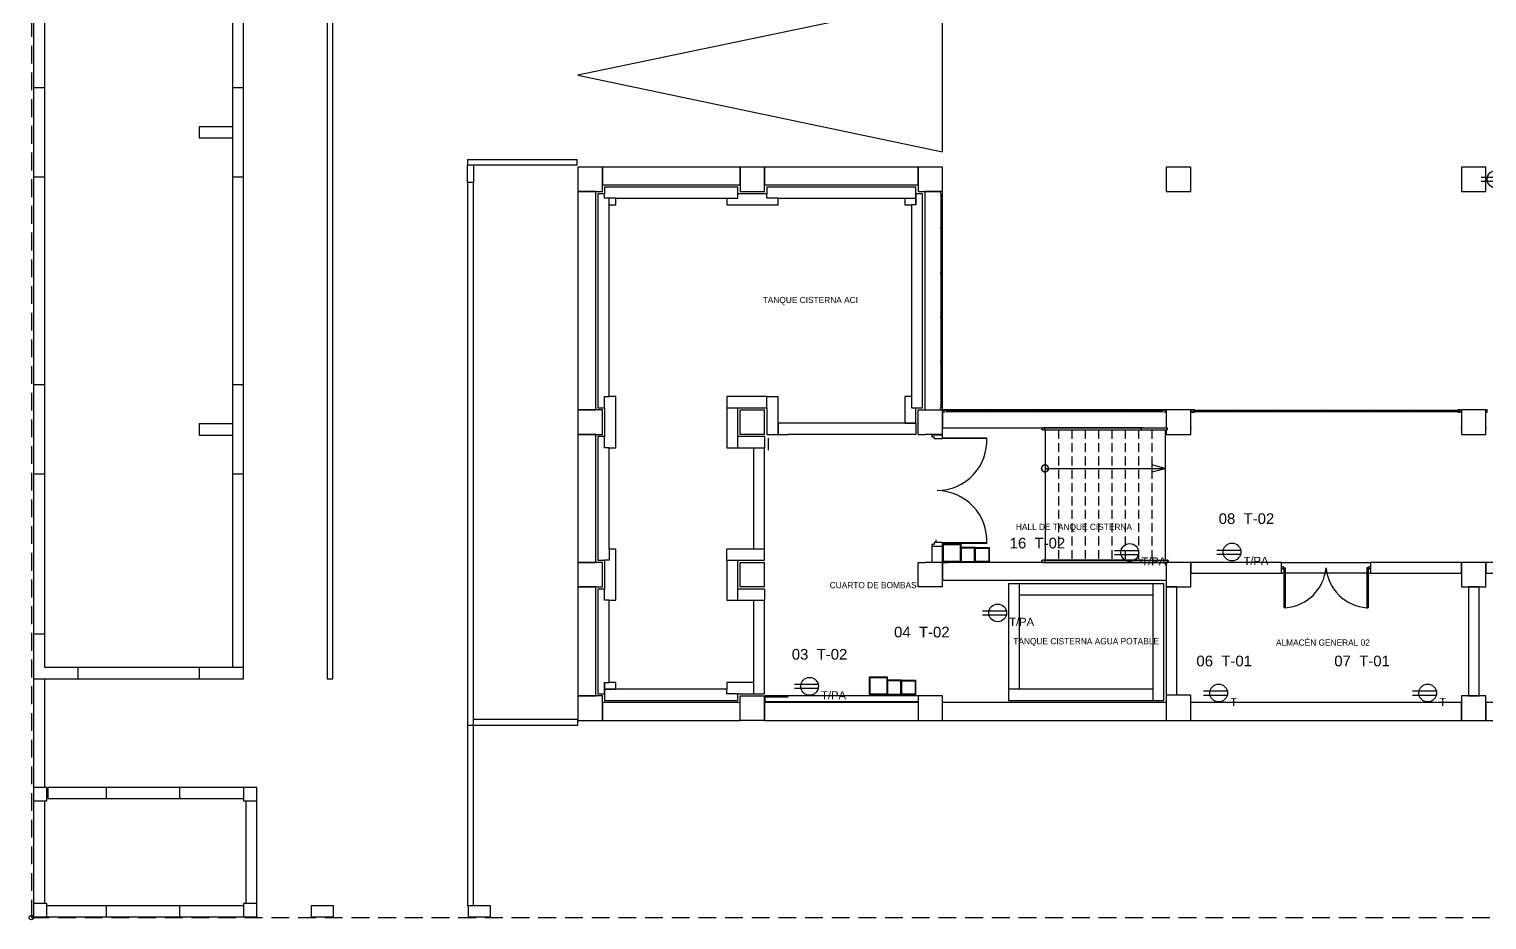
# Model space of a CAD drawing. Header units: metres. Extents: x 0 to 50, y 0 to 40.
# Drawn here: x -0.05 to 32.73, y -0.05 to 19.98 of the extents above; entities that cross this region are included whole.
import ezdxf

# ---------------------------------------------------------------- set-up
doc = ezdxf.new("R2010")
doc.units = ezdxf.units.M
doc.linetypes.add('dash', pattern=[0.6, 0.4, -0.2])
doc.linetypes.add('trazo pequeño', pattern=[0.3, 0.2, -0.1])
for name, color, linetype in [('ARQ-DUCTOS', 7, 'Continuous'), ('ARQ-ESCALERAS', 7, 'Continuous'), ('ARQ-LIMITE', 7, 'Continuous'), ('ARQ-MUROS', 7, 'Continuous'), ('ARQ-NOMBRES', 7, 'Continuous'), ('ARQ-PUERTAS', 7, 'Continuous'), ('ARQ-RAMPAS', 7, 'Continuous'), ('EST-COLUMNAS', 7, 'Continuous')]:
    doc.layers.add(name, color=color, linetype=linetype)
doc.layers.add('IE-TOMAS-T01', color=1, linetype='Continuous', lineweight=30, true_color=0xbb2738)
doc.layers.add('IE-TOMAS-T02', color=5, linetype='Continuous', lineweight=30, true_color=0x1268b2)
doc.styles.add('EI_TEXTO', font='arial.ttf')

# ---------------------------------------------------------------- blocks, each defined once
blk = doc.blocks.new('IE_TN_EST110')
at = {"color": 0, "lineweight": -2}
for p, q in [((-3.4, 0.45), (1.95, 0.45)), ((-3.4, -0.45), (1.95, -0.45))]:
    blk.add_line(p, q, dxfattribs=at)
blk.add_circle((0, 0), 2, dxfattribs=at)
at = {"color": 0, "style": 'EI_TEXTO', "flags": 1}
for tag in ['ALIMENTACION', 'TIPO', 'TABLERO', 'TENSION', 'SISTEMA', 'OBSERVACIONES', 'CONFIGURACION', 'CORRIENTE', 'CLASE_REFERENCIA', 'DESCRIPCION', 'MONTAJE', 'NORMA', 'PAGINA_DGE', 'NUM_TOMAS', 'ESTADO', 'FUENTE_CANTIDADES', 'IP']:
    blk.add_attdef(tag, (0, 0), '', height=2.5, dxfattribs=at)
at = {"color": 0, "style": 'EI_TEXTO'}
for tag, p in [('CODIGO', (10, 0.5)), ('DISTINTIVO', (2.9, -2.6)), ('CIRCUITO', (10, -3)), ('ALTURA', (10, -6.5)), ('NOTA_MONTAJE', (10, -10))]:
    blk.add_attdef(tag, p, '', height=2.5, dxfattribs=at)
blk = doc.blocks.new('IE_TN_M040')
at = {"color": 0, "lineweight": -2}
for p, q in [((-3.4, 0.45), (1.95, 0.45)), ((-3.4, -0.45), (1.95, -0.45))]:
    blk.add_line(p, q, dxfattribs=at)
blk.add_circle((0, 0), 2, dxfattribs=at)
at = {"color": 0, "style": 'EI_TEXTO', "flags": 1}
for tag in ['ALIMENTACION', 'TIPO', 'TABLERO', 'TENSION', 'SISTEMA', 'OBSERVACIONES', 'CONFIGURACION', 'CORRIENTE', 'CLASE_REFERENCIA', 'DESCRIPCION', 'MONTAJE', 'NORMA', 'PAGINA_DGE', 'NUM_TOMAS', 'ESTADO', 'FUENTE_CANTIDADES', 'IP']:
    blk.add_attdef(tag, (0, 0), '', height=2.5, dxfattribs=at)
at = {"color": 0, "style": 'EI_TEXTO'}
for tag, p in [('CODIGO', (10, 0.5)), ('DISTINTIVO', (2.9, -2.6)), ('CIRCUITO', (10, -3)), ('ALTURA', (10, -6.5)), ('NOTA_MONTAJE', (10, -10))]:
    blk.add_attdef(tag, p, '', height=2.5, dxfattribs=at)

msp = doc.modelspace()

# ---------------------------------------------------------------- linework, layer by layer
at = {"layer": 'ARQ-DUCTOS', "color": 0, "lineweight": -2}
for p, q in [((0, 0.221), (0, 0)), ((0, 0), (0.248, 0))]:
    msp.add_line(p, q, dxfattribs=at)
at = {"layer": 'ARQ-DUCTOS', "color": 0, "lineweight": -2, "flags": 128}
for points in [[(20.505, 8.395), (20.9, 8.395), (20.9, 8), (20.505, 8)], [(20.89, 8.01), (20.515, 8.01), (20.515, 8.385), (20.89, 8.385)], [(21.54, 8), (21.22, 8), (21.22, 8.32), (20.9, 8.32), (20.9, 8), (21.22, 8), (21.22, 8.32), (21.54, 8.32)], [(20.91, 8.01), (21.21, 8.01), (21.21, 8.31), (20.91, 8.31)], [(21.23, 8.31), (21.53, 8.31), (21.53, 8.01), (21.23, 8.01)], [(18.85, 5.41), (19.245, 5.41), (19.245, 5.015), (18.85, 5.015)], [(19.235, 5.025), (18.86, 5.025), (18.86, 5.4), (19.235, 5.4)], [(19.885, 5.015), (19.565, 5.015), (19.565, 5.335), (19.245, 5.335), (19.245, 5.015), (19.565, 5.015), (19.565, 5.335), (19.885, 5.335)], [(19.255, 5.025), (19.555, 5.025), (19.555, 5.325), (19.255, 5.325)], [(19.575, 5.325), (19.875, 5.325), (19.875, 5.025), (19.575, 5.025)]]:
    msp.add_lwpolyline(points, close=True, dxfattribs=at)
at = {"layer": 'ARQ-DUCTOS', "color": 0, "lineweight": -2}
msp.add_circle((0, 0), 0.05, dxfattribs=at)
at = {"layer": 'ARQ-ESCALERAS', "color": 0, "lineweight": -2}
for p, q in [((20.452, 16.246), (20.452, 16.241)), ((20.452, 16.227), (20.452, 15.509)), ((20.478, 16.24), (20.478, 16.246)), ((20.478, 15.508), (20.478, 16.226)), ((20.452, 15.495), (20.452, 14.509)), ((20.478, 14.508), (20.478, 15.494)), ((20.452, 14.495), (20.452, 13.509)), ((20.478, 13.508), (20.478, 14.494)), ((20.452, 13.495), (20.452, 12.509)), ((20.478, 12.508), (20.478, 13.494)), ((20.452, 12.495), (20.452, 11.521)), ((20.478, 11.52), (20.478, 12.494)), ((20.452, 11.507), (20.452, 11.501)), ((20.478, 11.501), (20.478, 11.506)), ((20.58, 11.403), (20.575, 11.403)), ((20.575, 11.377), (20.581, 11.377)), ((21.568, 11.403), (20.594, 11.403)), ((20.595, 11.377), (21.569, 11.377)), ((22.568, 11.403), (21.581, 11.403)), ((21.583, 11.377), (22.569, 11.377)), ((23.568, 11.403), (22.581, 11.403)), ((22.583, 11.377), (23.569, 11.377)), ((24.568, 11.403), (23.581, 11.403)), ((23.583, 11.377), (24.569, 11.377)), ((25.415, 11.403), (24.581, 11.403)), ((24.583, 11.377), (25.416, 11.377)), ((25.435, 11.403), (25.429, 11.403)), ((25.43, 11.377), (25.435, 11.377)), ((26.155, 11.415), (26.105, 11.415)), ((26.105, 11.365), (26.155, 11.365)), ((26.155, 11.403), (26.155, 11.415)), ((26.161, 11.403), (26.155, 11.403)), ((26.155, 11.403), (26.155, 11.399)), ((26.155, 11.382), (26.155, 11.377)), ((26.155, 11.377), (26.16, 11.377)), ((26.155, 11.365), (26.155, 11.377)), ((26.174, 11.377), (27.067, 11.377)), ((27.069, 11.403), (26.175, 11.403)), ((27.081, 11.377), (28.067, 11.377)), ((28.069, 11.403), (27.082, 11.403)), ((28.081, 11.377), (29.067, 11.377)), ((29.069, 11.403), (28.082, 11.403)), ((29.081, 11.377), (30.067, 11.377)), ((30.069, 11.403), (29.082, 11.403)), ((30.081, 11.377), (31.067, 11.377)), ((31.069, 11.403), (30.082, 11.403)), ((31.081, 11.377), (32.055, 11.377)), ((32.056, 11.403), (31.082, 11.403)), ((32.069, 11.377), (32.075, 11.377)), ((32.075, 11.403), (32.07, 11.403)), ((32.125, 11.415), (32.075, 11.415)), ((32.075, 11.415), (32.075, 11.403)), ((32.075, 11.399), (32.075, 11.403)), ((32.075, 11.377), (32.075, 11.383)), ((32.075, 11.377), (32.075, 11.365)), ((32.075, 11.365), (32.125, 11.365)), ((22.795, 11.015), (22.745, 11.015)), ((22.745, 10.965), (22.795, 10.965)), ((24.995, 11.015), (22.795, 11.015)), ((22.795, 11.015), (25.495, 11.015)), ((22.795, 10.965), (22.795, 8.035)), ((22.795, 10.965), (24.995, 10.965)), ((22.795, 10.965), (25.495, 10.965)), ((25.495, 11.015), (25.545, 11.015)), ((25.495, 10.965), (25.495, 8.035)), ((25.495, 10.965), (25.545, 10.965)), ((25.545, 11.015), (25.545, 10.965)), ((22.777, 10.177), (22.745, 10.162)), ((22.813, 10.177), (22.777, 10.177)), ((22.845, 10.162), (22.813, 10.177)), ((25.495, 10.099), (25.195, 10.179)), ((25.195, 10.179), (25.195, 10.021)), ((22.723, 10.134), (22.715, 10.099)), ((22.715, 10.099), (22.723, 10.064)), ((22.745, 10.162), (22.723, 10.134)), ((22.723, 10.064), (22.745, 10.037)), ((22.745, 10.037), (22.777, 10.021)), ((22.777, 10.021), (22.813, 10.021)), ((22.777, 10.021), (22.777, 10.021)), ((22.795, 10.099), (23.095, 10.099)), ((22.813, 10.021), (22.845, 10.037)), ((22.867, 10.134), (22.845, 10.162)), ((22.845, 10.037), (22.867, 10.064)), ((22.875, 10.099), (22.867, 10.134)), ((22.867, 10.064), (22.875, 10.099)), ((23.095, 10.099), (23.395, 10.099)), ((23.395, 10.099), (23.695, 10.099)), ((23.695, 10.099), (23.995, 10.099)), ((23.995, 10.099), (24.295, 10.099)), ((24.295, 10.099), (24.595, 10.099)), ((24.595, 10.099), (24.895, 10.099)), ((24.895, 10.099), (25.195, 10.099)), ((25.195, 10.099), (25.495, 10.099)), ((25.195, 10.019), (25.495, 10.099)), ((25.195, 10.021), (25.195, 10.019)), ((22.795, 8.035), (22.745, 8.035)), ((22.745, 7.985), (22.795, 7.985)), ((24.995, 8.035), (22.795, 8.035)), ((22.795, 8.035), (25.495, 8.035)), ((22.795, 7.985), (24.995, 7.985)), ((22.795, 7.985), (25.495, 7.985)), ((25.495, 8.035), (25.545, 8.035)), ((25.495, 7.985), (25.545, 7.985)), ((25.545, 8.035), (25.545, 7.985))]:
    msp.add_line(p, q, dxfattribs=at)
at = {"layer": 'ARQ-ESCALERAS', "color": 0, "linetype": 'Trazo pequeño', "lineweight": -2}
for p, q in [((23.095, 10.965), (23.095, 8.035)), ((23.395, 10.965), (23.395, 8.035)), ((23.695, 10.965), (23.695, 8.035)), ((23.995, 10.965), (23.995, 8.035)), ((24.295, 10.965), (24.295, 8.035)), ((24.595, 10.965), (24.595, 8.035)), ((24.895, 10.965), (24.895, 8.035)), ((25.195, 10.965), (25.195, 8.035))]:
    msp.add_line(p, q, dxfattribs=at)
at = {"layer": 'ARQ-ESCALERAS', "color": 0, "lineweight": -2, "flags": 128}
for points in [[(24.995, 11.015), (24.986, 11.014), (24.977, 11.013), (24.969, 11.011), (24.962, 11.008), (24.956, 11.005), (24.952, 11.001), (24.948, 10.996), (24.947, 10.992), (24.947, 10.987), (24.948, 10.983), (24.952, 10.978), (24.956, 10.975), (24.962, 10.971), (24.969, 10.968), (24.977, 10.966), (24.986, 10.965), (24.995, 10.965)], [(24.995, 8.035), (24.986, 8.035), (24.977, 8.034), (24.969, 8.032), (24.962, 8.029), (24.956, 8.025), (24.952, 8.022), (24.948, 8.017), (24.947, 8.013), (24.947, 8.008), (24.948, 8.004), (24.952, 7.999), (24.956, 7.995), (24.962, 7.992), (24.969, 7.989), (24.977, 7.987), (24.986, 7.986), (24.995, 7.985)]]:
    msp.add_lwpolyline(points, dxfattribs=at)
at = {"layer": 'ARQ-ESCALERAS', "color": 0, "lineweight": -2}
msp.add_circle((22.795, 10.099), 0.08, dxfattribs=at)
for centre, radius, start, end in [((20.465, 16.296), 0.025, 0, 180), ((20.465, 16.296), 0.025, 180, 0), ((20.465, 11.451), 0.025, 0, 180), ((20.465, 11.451), 0.025, 180, 0), ((20.525, 11.39), 0.025, 90, -90), ((20.525, 11.39), 0.025, -90, 90), ((20.588, 11.39), 0.015, 90, -90), ((20.588, 11.39), 0.015, -90, 90), ((21.575, 11.39), 0.015, 90, -90), ((21.575, 11.39), 0.015, -90, 90), ((22.575, 11.39), 0.015, 90, -90), ((22.575, 11.39), 0.015, -90, 90), ((23.575, 11.39), 0.015, 90, -90), ((23.575, 11.39), 0.015, -90, 90), ((24.575, 11.39), 0.015, 90, -90), ((24.575, 11.39), 0.015, -90, 90), ((25.423, 11.39), 0.015, 90, -90), ((25.423, 11.39), 0.015, -90, 90), ((25.485, 11.39), 0.025, 90, -90), ((25.485, 11.39), 0.025, -90, 90), ((26.105, 11.39), 0.025, 90, -90), ((26.105, 11.39), 0.025, -90, 90), ((32.125, 11.39), 0.025, 90, -90), ((32.125, 11.39), 0.025, -90, 90), ((32.745, 11.39), 0.025, 90, -90), ((25.545, 8.01), 0.025, -90, 90)]:
    msp.add_arc(centre, radius, start, end, dxfattribs=at)
at = {"layer": 'ARQ-ESCALERAS', "color": 0, "lineweight": -2, "extrusion": (0, 0, -1)}
for centre, start, end in [((-20.465, 16.234), 0, 180), ((-20.465, 16.234), -180, 0), ((-20.465, 15.501), 0, 180), ((-20.465, 15.501), -180, 0), ((-20.465, 14.501), 0, 180), ((-20.465, 14.501), -180, 0), ((-20.465, 13.501), 0, 180), ((-20.465, 13.501), -180, 0), ((-20.465, 12.501), 0, 180), ((-20.465, 12.501), -180, 0), ((-20.465, 11.514), 0, 180), ((-20.465, 11.514), -180, 0), ((-26.167, 11.39), -90, 90), ((-26.167, 11.39), 90, -90), ((-27.075, 11.39), -90, 90), ((-27.075, 11.39), 90, -90), ((-28.075, 11.39), -90, 90), ((-28.075, 11.39), 90, -90), ((-29.075, 11.39), -90, 90), ((-29.075, 11.39), 90, -90), ((-30.075, 11.39), -90, 90), ((-30.075, 11.39), 90, -90), ((-31.075, 11.39), -90, 90), ((-31.075, 11.39), 90, -90), ((-32.062, 11.39), -90, 90), ((-32.062, 11.39), 90, -90)]:
    msp.add_arc(centre, 0.015, start, end, dxfattribs=at)
at = {"layer": 'ARQ-ESCALERAS', "color": 0, "lineweight": -2}
for points in [[(26.081, 11.396), (26.08, 11.394), (26.08, 11.39), (26.08, 11.386), (26.081, 11.384)], [(26.129, 11.384), (26.13, 11.386), (26.13, 11.39), (26.13, 11.394), (26.129, 11.396)], [(32.101, 11.384), (32.1, 11.386), (32.1, 11.39), (32.1, 11.394), (32.101, 11.396)], [(32.149, 11.396), (32.15, 11.394), (32.15, 11.39), (32.15, 11.386), (32.149, 11.384)], [(32.721, 11.384), (32.72, 11.386), (32.72, 11.39), (32.72, 11.394), (32.721, 11.396)], [(25.569, 8.004), (25.57, 8.006), (25.57, 8.01), (25.57, 8.015), (25.569, 8.017)]]:
    msp.add_open_spline(points, degree=3, dxfattribs=at)
for points, knots in [([(26.09, 11.41), (26.089, 11.409), (26.088, 11.408), (26.086, 11.406), (26.085, 11.405), (26.083, 11.403), (26.082, 11.4), (26.082, 11.399), (26.081, 11.398)], [0.2083333, 0.2083333, 0.2083333, 0.2083333, 0.25, 0.2708333, 0.2916667, 0.3333333, 0.375, 0.3927693, 0.3927693, 0.3927693, 0.3927693]), ([(26.081, 11.382), (26.082, 11.381), (26.082, 11.38), (26.083, 11.377), (26.085, 11.375), (26.086, 11.374), (26.088, 11.372), (26.089, 11.371), (26.09, 11.37)], [0.6072307, 0.6072307, 0.6072307, 0.6072307, 0.625, 0.6666667, 0.7083333, 0.7291667, 0.75, 0.7916667, 0.7916667, 0.7916667, 0.7916667]), ([(26.105, 11.415), (26.103, 11.415), (26.1, 11.415), (26.095, 11.413), (26.093, 11.412), (26.091, 11.411), (26.091, 11.411), (26.091, 11.411)], [0, 0, 0, 0, 0.0833333, 0.125, 0.1666667, 0.1875, 0.192574, 0.192574, 0.192574, 0.192574]), ([(26.091, 11.369), (26.091, 11.369), (26.092, 11.368), (26.094, 11.368), (26.096, 11.367), (26.1, 11.365), (26.103, 11.365), (26.105, 11.365)], [0.807426, 0.807426, 0.807426, 0.807426, 0.8333333, 0.8541667, 0.875, 0.9166667, 1, 1, 1, 1]), ([(26.119, 11.411), (26.119, 11.411), (26.118, 11.412), (26.116, 11.412), (26.114, 11.413), (26.11, 11.415), (26.107, 11.415), (26.105, 11.415)], [0.807426, 0.807426, 0.807426, 0.807426, 0.8333333, 0.8541667, 0.875, 0.9166667, 1, 1, 1, 1]), ([(26.105, 11.365), (26.107, 11.365), (26.11, 11.365), (26.115, 11.367), (26.117, 11.368), (26.119, 11.369), (26.119, 11.369), (26.119, 11.369)], [0, 0, 0, 0, 0.0833333, 0.125, 0.1666667, 0.1875, 0.192574, 0.192574, 0.192574, 0.192574]), ([(26.129, 11.398), (26.128, 11.399), (26.128, 11.4), (26.127, 11.403), (26.125, 11.405), (26.124, 11.406), (26.122, 11.408), (26.121, 11.409), (26.12, 11.41)], [0.6072307, 0.6072307, 0.6072307, 0.6072307, 0.625, 0.6666667, 0.7083333, 0.7291667, 0.75, 0.7916667, 0.7916667, 0.7916667, 0.7916667]), ([(26.12, 11.37), (26.121, 11.371), (26.122, 11.372), (26.124, 11.374), (26.125, 11.375), (26.127, 11.377), (26.128, 11.38), (26.128, 11.381), (26.129, 11.382)], [0.2083333, 0.2083333, 0.2083333, 0.2083333, 0.25, 0.2708333, 0.2916667, 0.3333333, 0.375, 0.3927693, 0.3927693, 0.3927693, 0.3927693]), ([(32.101, 11.398), (32.102, 11.399), (32.102, 11.4), (32.103, 11.403), (32.105, 11.405), (32.106, 11.406), (32.108, 11.408), (32.109, 11.409), (32.11, 11.41)], [0.6072307, 0.6072307, 0.6072307, 0.6072307, 0.625, 0.6666667, 0.7083333, 0.7291667, 0.75, 0.7916667, 0.7916667, 0.7916667, 0.7916667]), ([(32.11, 11.37), (32.109, 11.371), (32.108, 11.372), (32.106, 11.374), (32.105, 11.375), (32.103, 11.377), (32.102, 11.38), (32.102, 11.381), (32.101, 11.382)], [0.2083333, 0.2083333, 0.2083333, 0.2083333, 0.25, 0.2708333, 0.2916667, 0.3333333, 0.375, 0.3927693, 0.3927693, 0.3927693, 0.3927693]), ([(32.111, 11.411), (32.111, 11.411), (32.112, 11.412), (32.114, 11.412), (32.116, 11.413), (32.12, 11.415), (32.123, 11.415), (32.125, 11.415)], [0.807426, 0.807426, 0.807426, 0.807426, 0.8333333, 0.8541667, 0.875, 0.9166667, 1, 1, 1, 1]), ([(32.125, 11.365), (32.123, 11.365), (32.12, 11.365), (32.115, 11.367), (32.113, 11.368), (32.111, 11.369), (32.111, 11.369), (32.111, 11.369)], [0, 0, 0, 0, 0.0833333, 0.125, 0.1666667, 0.1875, 0.192574, 0.192574, 0.192574, 0.192574]), ([(32.125, 11.415), (32.127, 11.415), (32.13, 11.415), (32.135, 11.413), (32.137, 11.412), (32.139, 11.411), (32.139, 11.411), (32.139, 11.411)], [0, 0, 0, 0, 0.0833333, 0.125, 0.1666667, 0.1875, 0.192574, 0.192574, 0.192574, 0.192574]), ([(32.139, 11.369), (32.139, 11.369), (32.138, 11.368), (32.136, 11.368), (32.134, 11.367), (32.13, 11.365), (32.127, 11.365), (32.125, 11.365)], [0.807426, 0.807426, 0.807426, 0.807426, 0.8333333, 0.8541667, 0.875, 0.9166667, 1, 1, 1, 1]), ([(32.14, 11.41), (32.141, 11.409), (32.142, 11.408), (32.144, 11.406), (32.145, 11.405), (32.147, 11.403), (32.148, 11.4), (32.148, 11.399), (32.149, 11.398)], [0.2083333, 0.2083333, 0.2083333, 0.2083333, 0.25, 0.2708333, 0.2916667, 0.3333333, 0.375, 0.3927693, 0.3927693, 0.3927693, 0.3927693]), ([(32.149, 11.382), (32.148, 11.381), (32.148, 11.38), (32.147, 11.377), (32.145, 11.375), (32.144, 11.374), (32.142, 11.372), (32.141, 11.371), (32.14, 11.37)], [0.6072307, 0.6072307, 0.6072307, 0.6072307, 0.625, 0.6666667, 0.7083333, 0.7291667, 0.75, 0.7916667, 0.7916667, 0.7916667, 0.7916667]), ([(32.721, 11.398), (32.722, 11.399), (32.722, 11.4), (32.723, 11.403), (32.725, 11.405), (32.726, 11.406), (32.728, 11.408), (32.729, 11.409), (32.73, 11.41)], [0.6072307, 0.6072307, 0.6072307, 0.6072307, 0.625, 0.6666667, 0.7083333, 0.7291667, 0.75, 0.7916667, 0.7916667, 0.7916667, 0.7916667]), ([(32.73, 11.37), (32.729, 11.371), (32.728, 11.372), (32.726, 11.374), (32.725, 11.375), (32.723, 11.377), (32.722, 11.38), (32.722, 11.381), (32.721, 11.382)], [0.2083333, 0.2083333, 0.2083333, 0.2083333, 0.25, 0.2708333, 0.2916667, 0.3333333, 0.375, 0.3927693, 0.3927693, 0.3927693, 0.3927693]), ([(22.745, 10.965), (22.743, 10.965), (22.74, 10.965), (22.735, 10.966), (22.733, 10.968), (22.731, 10.969), (22.729, 10.97), (22.728, 10.972), (22.726, 10.973), (22.725, 10.975), (22.723, 10.977), (22.722, 10.98), (22.72, 10.984), (22.72, 10.99), (22.72, 10.995), (22.722, 10.999), (22.723, 11.002), (22.725, 11.004), (22.726, 11.006), (22.728, 11.008), (22.73, 11.009), (22.732, 11.011), (22.734, 11.012), (22.736, 11.013), (22.74, 11.014), (22.743, 11.015), (22.745, 11.015)], [0, 0, 0, 0, 0.083333, 0.125, 0.166667, 0.1875, 0.208333, 0.25, 0.270833, 0.291667, 0.333333, 0.375, 0.416667, 0.5, 0.583333, 0.625, 0.666667, 0.708333, 0.729167, 0.75, 0.791667, 0.833333, 0.854167, 0.875, 0.916667, 1, 1, 1, 1]), ([(22.795, 10.965), (22.794, 10.965), (22.793, 10.965), (22.791, 10.968), (22.79, 10.972), (22.789, 10.979), (22.788, 10.99), (22.789, 11), (22.79, 11.007), (22.791, 11.011), (22.793, 11.014), (22.794, 11.015), (22.795, 11.015)], [0, 0, 0, 0, 0.083333, 0.166667, 0.25, 0.333333, 0.5, 0.666667, 0.75, 0.833333, 0.916667, 1, 1, 1, 1]), ([(22.745, 7.985), (22.743, 7.985), (22.74, 7.986), (22.735, 7.987), (22.733, 7.988), (22.731, 7.99), (22.729, 7.991), (22.728, 7.992), (22.726, 7.994), (22.725, 7.996), (22.723, 7.998), (22.722, 8.001), (22.72, 8.005), (22.72, 8.01), (22.72, 8.016), (22.722, 8.02), (22.723, 8.023), (22.725, 8.025), (22.726, 8.027), (22.728, 8.028), (22.73, 8.03), (22.732, 8.032), (22.734, 8.033), (22.736, 8.034), (22.74, 8.035), (22.743, 8.035), (22.745, 8.035)], [0, 0, 0, 0, 0.083333, 0.125, 0.166667, 0.1875, 0.208333, 0.25, 0.270833, 0.291667, 0.333333, 0.375, 0.416667, 0.5, 0.583333, 0.625, 0.666667, 0.708333, 0.729167, 0.75, 0.791667, 0.833333, 0.854167, 0.875, 0.916667, 1, 1, 1, 1]), ([(22.795, 7.985), (22.794, 7.985), (22.793, 7.986), (22.791, 7.989), (22.79, 7.993), (22.789, 8), (22.788, 8.01), (22.789, 8.021), (22.79, 8.028), (22.791, 8.032), (22.793, 8.035), (22.794, 8.035), (22.795, 8.035)], [0, 0, 0, 0, 0.083333, 0.166667, 0.25, 0.333333, 0.5, 0.666667, 0.75, 0.833333, 0.916667, 1, 1, 1, 1]), ([(25.559, 8.031), (25.559, 8.031), (25.558, 8.032), (25.556, 8.033), (25.554, 8.034), (25.55, 8.035), (25.547, 8.035), (25.545, 8.035)], [0.807426, 0.807426, 0.807426, 0.807426, 0.8333333, 0.8541667, 0.875, 0.9166667, 1, 1, 1, 1]), ([(25.545, 7.985), (25.547, 7.985), (25.55, 7.986), (25.555, 7.987), (25.557, 7.988), (25.559, 7.989), (25.559, 7.99), (25.559, 7.99)], [0, 0, 0, 0, 0.0833333, 0.125, 0.1666667, 0.1875, 0.192574, 0.192574, 0.192574, 0.192574]), ([(25.569, 8.019), (25.568, 8.019), (25.568, 8.021), (25.567, 8.023), (25.565, 8.025), (25.564, 8.027), (25.562, 8.028), (25.561, 8.03), (25.56, 8.03)], [0.6072307, 0.6072307, 0.6072307, 0.6072307, 0.625, 0.6666667, 0.7083333, 0.7291667, 0.75, 0.7916667, 0.7916667, 0.7916667, 0.7916667]), ([(25.56, 7.991), (25.561, 7.991), (25.562, 7.992), (25.564, 7.994), (25.565, 7.996), (25.567, 7.998), (25.568, 8), (25.568, 8.002), (25.569, 8.002)], [0.2083333, 0.2083333, 0.2083333, 0.2083333, 0.25, 0.2708333, 0.2916667, 0.3333333, 0.375, 0.3927693, 0.3927693, 0.3927693, 0.3927693])]:
    msp.add_open_spline(points, degree=3, knots=knots, dxfattribs=at)
at = {"layer": 'ARQ-LIMITE', "color": 0, "linetype": 'Dash', "lineweight": -2}
for p, q in [((0, 40), (0, 0)), ((0, 0), (50, 0))]:
    msp.add_line(p, q, dxfattribs=at)
at = {"layer": 'ARQ-MUROS', "color": 0, "lineweight": -2}
for p, q in [((6.65, 34.5), (6.65, 5.37)), ((6.78, 5.37), (6.78, 34.5)), ((4.52, 25.327), (4.52, 5.62)), ((4.77, 5.62), (4.77, 25.327)), ((0.05, 24.277), (0.05, 18.655)), ((0.3, 18.655), (0.3, 24.277)), ((9.81, 17.045), (12.275, 17.045)), ((9.81, 17.045), (9.81, 16.915)), ((9.81, 16.53), (9.81, 16.915)), ((9.94, 16.915), (9.81, 16.915)), ((12.275, 16.915), (9.94, 16.915)), ((9.94, 16.915), (9.94, 16.53)), ((12.275, 16.915), (12.275, 17.045)), ((15.94, 16.875), (12.84, 16.875)), ((12.84, 16.875), (12.84, 16.475)), ((15.94, 16.475), (15.94, 16.875)), ((19.94, 16.875), (16.49, 16.875)), ((16.49, 16.875), (16.49, 16.475)), ((19.94, 16.475), (19.94, 16.875)), ((0.05, 16.655), (0.05, 11.975)), ((0.3, 11.975), (0.3, 16.655)), ((9.81, 16.53), (9.81, 4.325)), ((9.94, 16.53), (9.81, 16.53)), ((9.94, 4.455), (9.94, 16.53)), ((12.84, 16.475), (15.94, 16.475)), ((15.89, 16.425), (12.89, 16.425)), ((12.89, 16.425), (12.89, 16.275)), ((15.89, 16.275), (15.89, 16.425)), ((16.49, 16.475), (19.94, 16.475)), ((19.89, 16.425), (16.54, 16.425)), ((16.54, 16.425), (16.54, 16.275)), ((19.89, 16.275), (19.89, 16.425)), ((12.29, 16.325), (12.29, 11.415)), ((12.69, 16.325), (12.29, 16.325)), ((12.69, 11.415), (12.69, 16.325)), ((12.89, 16.275), (12.74, 16.275)), ((12.74, 16.275), (12.74, 11.465)), ((12.89, 16.175), (12.89, 16.271)), ((12.99, 16.175), (12.89, 16.175)), ((12.99, 16.029), (12.99, 16.175)), ((13.136, 16.175), (12.99, 16.175)), ((13.14, 16.025), (13.14, 16.175)), ((13.14, 16.175), (15.64, 16.175)), ((15.64, 16.175), (15.64, 16.025)), ((15.644, 16.175), (15.89, 16.175)), ((16.54, 16.275), (15.89, 16.275)), ((15.89, 16.175), (15.89, 16.271)), ((16.54, 16.175), (16.54, 16.271)), ((16.786, 16.175), (16.54, 16.175)), ((16.79, 16.025), (16.79, 16.175)), ((16.79, 16.175), (19.64, 16.175)), ((19.64, 16.175), (19.64, 16.025)), ((19.644, 16.175), (19.89, 16.175)), ((20.04, 16.275), (19.89, 16.275)), ((19.89, 16.175), (19.89, 16.271)), ((19.89, 16.271), (19.89, 16.025)), ((19.89, 16.025), (19.89, 16.175)), ((20.04, 11.465), (20.04, 16.275)), ((20.49, 16.325), (20.09, 16.325)), ((20.09, 16.325), (20.09, 11.415)), ((20.49, 11.415), (20.49, 16.325)), ((12.99, 11.715), (12.99, 16.025)), ((12.99, 16.025), (13.14, 16.025)), ((15.64, 16.025), (16.79, 16.025)), ((19.64, 16.025), (19.79, 16.025)), ((19.79, 16.025), (19.79, 11.715)), ((19.89, 16.025), (19.794, 16.025)), ((12.89, 11.469), (12.89, 11.715)), ((12.89, 11.715), (12.986, 11.715)), ((13.14, 11.715), (12.99, 11.715)), ((13.14, 10.565), (13.14, 11.715)), ((16.54, 11.715), (15.64, 11.715)), ((15.64, 11.715), (15.64, 11.465)), ((16.54, 11.715), (16.79, 11.715)), ((16.54, 11.469), (16.54, 11.711)), ((16.79, 11.115), (16.79, 11.715)), ((19.79, 11.715), (19.64, 11.715)), ((19.64, 11.715), (19.64, 11.115)), ((19.79, 11.711), (19.79, 11.465)), ((12.29, 11.415), (12.69, 11.415)), ((12.74, 11.465), (12.89, 11.465)), ((12.89, 11.465), (12.89, 10.815)), ((15.64, 11.465), (15.64, 10.565)), ((15.644, 11.465), (15.886, 11.465)), ((15.89, 11.465), (16.54, 11.465)), ((15.89, 10.815), (15.89, 11.465)), ((16.54, 11.465), (16.54, 10.865)), ((19.79, 11.465), (19.886, 11.465)), ((19.89, 11.465), (20.04, 11.465)), ((19.89, 11.115), (19.89, 11.465)), ((20.09, 11.415), (20.49, 11.415)), ((25.52, 11.415), (20.49, 11.415)), ((20.49, 11.415), (20.49, 11.015)), ((26.07, 11.415), (26.085, 11.415)), ((32.145, 11.415), (32.16, 11.415)), ((32.71, 11.415), (32.725, 11.415)), ((12.29, 10.865), (12.29, 7.985)), ((12.69, 10.865), (12.29, 10.865)), ((12.69, 7.985), (12.69, 10.865)), ((16.54, 10.865), (16.79, 10.865)), ((19.64, 11.115), (16.79, 11.115)), ((16.79, 10.869), (16.79, 11.111)), ((16.79, 11.111), (16.79, 11.074)), ((16.79, 11.074), (16.79, 10.869)), ((16.79, 10.865), (17.016, 10.865)), ((19.89, 10.865), (17.016, 10.865)), ((19.886, 11.115), (19.644, 11.115)), ((19.644, 11.115), (19.849, 11.115)), ((19.849, 11.115), (19.886, 11.115)), ((19.89, 11.115), (19.89, 10.865)), ((20.49, 11.015), (25.52, 11.015)), ((26.085, 11.015), (26.07, 11.015)), ((32.16, 11.015), (32.145, 11.015)), ((32.725, 11.015), (32.71, 11.015)), ((12.89, 10.815), (12.74, 10.815)), ((12.74, 10.815), (12.74, 8.035)), ((12.89, 10.565), (12.89, 10.811)), ((12.986, 10.565), (12.89, 10.565)), ((12.99, 8.285), (12.99, 10.565)), ((12.99, 10.565), (13.14, 10.565)), ((15.64, 10.565), (15.89, 10.565)), ((16.49, 10.815), (15.89, 10.815)), ((15.89, 10.569), (15.89, 10.811)), ((15.89, 10.565), (16.24, 10.565)), ((16.24, 10.565), (16.24, 8.285)), ((16.244, 10.565), (16.486, 10.565)), ((16.49, 10.815), (16.49, 10.565)), ((16.49, 8.285), (16.49, 10.565)), ((0.05, 9.975), (0.05, 6.37)), ((0.3, 6.37), (0.3, 9.975)), ((13.14, 8.285), (12.99, 8.285)), ((12.99, 8.281), (12.99, 8.035)), ((13.14, 7.135), (13.14, 8.285)), ((16.24, 8.285), (15.64, 8.285)), ((15.64, 8.035), (15.64, 8.285)), ((16.486, 8.285), (16.244, 8.285)), ((16.49, 8.035), (16.49, 8.285)), ((20.25, 8.35), (20.25, 7.985)), ((20.25, 8.35), (20.49, 8.35)), ((20.49, 7.985), (20.49, 8.35)), ((12.29, 7.985), (12.69, 7.985)), ((12.74, 8.035), (12.89, 8.035)), ((12.89, 8.035), (12.89, 7.385)), ((12.99, 8.035), (12.894, 8.035)), ((15.64, 8.035), (15.64, 7.135)), ((15.644, 8.035), (15.886, 8.035)), ((15.89, 8.035), (16.49, 8.035)), ((15.89, 7.385), (15.89, 8.035)), ((20.49, 7.985), (20.616, 7.985)), ((20.49, 7.985), (20.49, 7.585)), ((25.52, 7.985), (20.616, 7.985)), ((25.52, 7.985), (25.52, 7.585)), ((28.115, 7.985), (26.07, 7.985)), ((26.07, 7.985), (26.07, 7.745)), ((28.115, 7.745), (28.115, 7.985)), ((28.115, 7.985), (30.115, 7.985)), ((32.16, 7.985), (30.115, 7.985)), ((30.115, 7.985), (30.115, 7.745)), ((32.16, 7.745), (32.16, 7.985)), ((34.225, 7.985), (32.71, 7.985)), ((32.71, 7.985), (32.71, 7.745)), ((20.49, 7.585), (25.52, 7.585)), ((26.07, 7.745), (28.115, 7.745)), ((30.115, 7.745), (28.115, 7.745)), ((30.115, 7.745), (32.16, 7.745)), ((32.71, 7.745), (34.225, 7.745)), ((12.29, 7.435), (12.29, 4.985)), ((12.69, 7.435), (12.29, 7.435)), ((12.69, 4.985), (12.69, 7.435)), ((12.89, 7.385), (12.74, 7.385)), ((12.74, 7.385), (12.74, 5.035)), ((12.89, 7.135), (12.89, 7.381)), ((16.49, 7.385), (15.89, 7.385)), ((15.89, 7.139), (15.89, 7.381)), ((16.49, 7.385), (16.49, 7.135)), ((21.97, 7.505), (21.97, 5.135)), ((22.22, 7.505), (21.97, 7.505)), ((25.22, 7.505), (22.22, 7.505)), ((22.22, 7.259), (22.22, 7.501)), ((22.22, 5.135), (22.22, 7.255)), ((22.22, 7.255), (25.22, 7.255)), ((25.47, 7.505), (25.22, 7.505)), ((25.22, 7.501), (25.22, 7.259)), ((25.22, 7.255), (25.22, 5.135)), ((25.47, 4.885), (25.47, 7.505)), ((25.76, 7.435), (25.52, 7.435)), ((25.52, 7.435), (25.52, 5.005)), ((25.76, 5.005), (25.76, 7.435)), ((32.555, 7.435), (32.315, 7.435)), ((32.315, 7.435), (32.315, 4.985)), ((32.555, 4.985), (32.555, 7.435)), ((12.986, 7.135), (12.89, 7.135)), ((12.99, 5.285), (12.99, 7.135)), ((12.99, 7.135), (13.14, 7.135)), ((15.64, 7.135), (15.89, 7.135)), ((15.89, 7.135), (16.24, 7.135)), ((16.24, 7.135), (16.24, 5.285)), ((16.244, 7.135), (16.486, 7.135)), ((16.49, 5.035), (16.49, 7.135)), ((3.77, 5.62), (1.05, 5.62)), ((0.05, 5.37), (0.05, 2.925)), ((0.3, 2.925), (0.3, 5.37)), ((1.05, 5.37), (3.77, 5.37)), ((6.65, 5.37), (6.78, 5.37)), ((12.89, 5.039), (12.89, 5.285)), ((12.89, 5.285), (12.986, 5.285)), ((12.89, 5.285), (12.89, 5.135)), ((13.14, 5.285), (12.99, 5.285)), ((13.14, 5.135), (13.14, 5.285)), ((16.24, 5.285), (15.64, 5.285)), ((15.64, 5.285), (15.64, 5.135)), ((16.24, 5.281), (16.24, 5.039)), ((12.29, 4.985), (12.69, 4.985)), ((12.74, 5.035), (12.89, 5.035)), ((13.136, 5.135), (12.89, 5.135)), ((12.89, 5.135), (12.89, 5.039)), ((12.89, 5.135), (12.99, 5.135)), ((12.89, 5.035), (12.89, 4.885)), ((12.99, 5.135), (13.136, 5.135)), ((15.64, 5.135), (13.14, 5.135)), ((15.64, 5.035), (15.64, 5.131)), ((15.886, 5.035), (15.64, 5.035)), ((15.89, 4.885), (15.89, 5.035)), ((15.89, 5.035), (16.24, 5.035)), ((16.24, 5.035), (16.49, 5.035)), ((19.94, 4.985), (16.505, 4.985)), ((16.505, 4.855), (16.505, 4.985)), ((17.016, 4.964), (16.509, 4.964)), ((16.509, 4.964), (16.958, 4.964)), ((16.958, 4.964), (17.016, 4.964)), ((21.97, 5.135), (21.97, 4.885)), ((22.216, 5.135), (21.974, 5.135)), ((25.22, 5.135), (22.22, 5.135)), ((25.22, 5.131), (25.22, 4.889)), ((32.315, 4.985), (32.555, 4.985)), ((15.94, 4.835), (12.84, 4.835)), ((12.84, 4.835), (12.84, 4.435)), ((12.89, 4.885), (15.89, 4.885)), ((15.94, 4.435), (15.94, 4.835)), ((19.94, 4.835), (16.49, 4.835)), ((16.49, 4.835), (16.49, 4.435)), ((19.94, 4.855), (16.505, 4.855)), ((25.52, 4.835), (20.49, 4.835)), ((21.97, 4.885), (25.22, 4.885)), ((25.22, 4.885), (25.47, 4.885)), ((32.16, 4.835), (26.07, 4.835)), ((32.16, 4.435), (32.16, 4.835)), ((37.74, 4.835), (32.71, 4.835)), ((32.71, 4.835), (32.71, 4.435)), ((9.81, 4.325), (9.81, 0.265)), ((9.814, 4.325), (9.936, 4.325)), ((12.29, 4.455), (9.94, 4.455)), ((9.94, 4.329), (9.94, 4.451)), ((9.94, 4.325), (12.29, 4.325)), ((9.94, 0.265), (9.94, 4.325)), ((12.29, 4.325), (12.29, 4.455)), ((12.84, 4.435), (15.94, 4.435)), ((16.49, 4.435), (19.94, 4.435)), ((20.49, 4.435), (25.52, 4.435)), ((26.07, 4.435), (32.16, 4.435)), ((32.71, 4.435), (37.74, 4.435)), ((0.05, 2.625), (0.05, 0.315)), ((0.3, 0.315), (0.3, 2.625)), ((1.68, 2.925), (0.37, 2.925)), ((0.37, 2.925), (0.37, 2.675)), ((0.37, 2.675), (1.68, 2.675)), ((3.34, 2.925), (1.68, 2.925)), ((1.68, 2.921), (1.68, 2.679)), ((1.68, 2.675), (3.34, 2.675)), ((4.77, 2.925), (3.34, 2.925)), ((3.34, 2.679), (3.34, 2.921)), ((3.34, 2.675), (4.77, 2.675)), ((4.82, 2.625), (4.82, 0.315)), ((5.07, 0.315), (5.07, 2.625)), ((1.68, 0.265), (0.35, 0.265)), ((0.35, 0.015), (1.68, 0.015)), ((3.34, 0.265), (1.68, 0.265)), ((1.68, 0.261), (1.68, 0.019)), ((1.68, 0.015), (3.34, 0.015)), ((4.77, 0.265), (3.34, 0.265)), ((3.34, 0.019), (3.34, 0.261)), ((3.34, 0.015), (4.77, 0.015)), ((9.81, 0.265), (9.825, 0.265))]:
    msp.add_line(p, q, dxfattribs=at)
at = {"layer": 'ARQ-PUERTAS', "color": 0, "lineweight": -2}
for p, q in [((20.49, 10.85), (20.25, 10.85)), ((20.25, 10.85), (20.25, 10.807)), ((20.49, 10.77), (20.49, 10.85)), ((20.25, 10.807), (20.3, 10.807)), ((20.3, 10.807), (20.3, 10.77)), ((20.3, 10.77), (20.49, 10.77)), ((20.49, 10.785), (21.487, 10.785)), ((21.487, 10.77), (20.49, 10.77)), ((21.487, 10.77), (21.487, 10.785)), ((20.3, 8.392), (20.25, 8.392)), ((20.25, 8.392), (20.25, 8.35)), ((20.49, 8.43), (20.3, 8.43)), ((20.3, 8.43), (20.3, 8.392)), ((20.35, 8.44), (20.35, 8.49)), ((20.49, 8.35), (20.49, 8.43)), ((20.79, 8.429), (20.49, 8.429)), ((20.49, 8.415), (20.787, 8.415)), ((20.787, 8.415), (20.802, 8.415)), ((20.811, 8.429), (20.79, 8.429)), ((20.802, 8.415), (21.487, 8.415)), ((21.487, 8.429), (20.811, 8.429)), ((21.487, 8.429), (21.487, 8.415)), ((28.165, 7.865), (28.165, 6.966)), ((28.165, 7.865), (28.195, 7.865)), ((28.195, 7.865), (28.195, 6.966)), ((30.035, 7.865), (30.035, 6.966)), ((30.065, 7.865), (30.035, 7.865)), ((30.065, 7.865), (30.065, 6.966)), ((28.195, 6.966), (28.165, 6.966)), ((30.035, 6.966), (30.065, 6.966))]:
    msp.add_line(p, q, dxfattribs=at)
for centre, radius, start, end in [((20.358, 10.73), 1.13, -89.4084, 2.8072), ((20.358, 8.47), 1.13, -2.8072, 89.4084), ((28.14, 7.865), 0.025, 0, 180), ((28.14, 7.865), 0.025, 145.3367, 180), ((28.14, 7.865), 0.025, 109.3015, 142.4111), ((28.14, 7.865), 0.025, 75, 108.5049), ((28.14, 7.865), 0.025, 37.5889, 70.6985), ((28.14, 7.865), 0.025, 0, 34.6633), ((30.09, 7.865), 0.025, 0, 180), ((30.09, 7.865), 0.025, 145.3367, 180), ((30.09, 7.865), 0.025, 109.3015, 142.4111), ((30.09, 7.865), 0.025, 75, 105), ((30.09, 7.865), 0.025, 37.5889, 70.6985), ((30.09, 7.865), 0.025, 0, 34.6633), ((28.14, 7.865), 0.025, 180, 0), ((28.14, 7.865), 0.025, 180, -145.3367), ((28.14, 7.865), 0.025, -142.4111, -109.3015), ((28.14, 7.865), 0.025, -105, -75), ((28.14, 7.865), 0.025, -70.6985, -37.5889), ((28.14, 7.865), 0.025, -34.6633, 0), ((28.13, 7.953), 0.989, -86.2134, -5.1137), ((30.1, 7.953), 0.989, -174.8863, -93.7866), ((30.09, 7.865), 0.025, 180, 0), ((30.09, 7.865), 0.025, -180, -145.3367), ((30.09, 7.865), 0.025, -142.4111, -109.3015), ((30.09, 7.865), 0.025, -105, -75), ((30.09, 7.865), 0.025, -70.6985, -37.5889), ((30.09, 7.865), 0.025, -34.6633, 0)]:
    msp.add_arc(centre, radius, start, end, dxfattribs=at)
at = {"layer": 'ARQ-RAMPAS', "color": 0, "lineweight": -2}
for p, q in [((20.49, 20.66), (12.29, 18.937)), ((20.49, 17.215), (20.49, 20.66)), ((12.29, 18.937), (20.49, 17.215)), ((16.575, 10.508), (16.575, 10.78))]:
    msp.add_line(p, q, dxfattribs=at)
at = {"layer": 'EST-COLUMNAS', "color": 0, "lineweight": -2}
for p, q in [((0.05, 18.655), (0.05, 16.655)), ((0.3, 18.655), (0.05, 18.655)), ((0.3, 16.655), (0.3, 18.655)), ((4.77, 18.655), (4.52, 18.655)), ((4.52, 18.655), (4.52, 17.78)), ((4.77, 16.655), (4.77, 18.655)), ((4.52, 17.78), (3.77, 17.78)), ((3.77, 17.78), (3.77, 17.53)), ((3.77, 17.53), (4.52, 17.53)), ((4.52, 17.53), (4.52, 16.655)), ((12.84, 16.875), (12.29, 16.875)), ((12.29, 16.875), (12.29, 16.325)), ((12.84, 16.475), (12.84, 16.875)), ((16.49, 16.875), (15.94, 16.875)), ((15.94, 16.875), (15.94, 16.475)), ((16.49, 16.475), (16.49, 16.875)), ((20.49, 16.875), (19.94, 16.875)), ((19.94, 16.875), (19.94, 16.475)), ((20.49, 16.325), (20.49, 16.875)), ((26.07, 16.875), (25.52, 16.875)), ((25.52, 16.875), (25.52, 16.325)), ((26.07, 16.325), (26.07, 16.875)), ((32.71, 16.875), (32.16, 16.875)), ((32.16, 16.875), (32.16, 16.325)), ((32.71, 16.325), (32.71, 16.875)), ((0.05, 16.655), (0.3, 16.655)), ((4.52, 16.655), (4.77, 16.655)), ((12.84, 16.325), (12.84, 16.475)), ((15.94, 16.475), (15.94, 16.325)), ((16.49, 16.325), (16.49, 16.475)), ((19.94, 16.475), (19.94, 16.325)), ((12.29, 16.325), (12.69, 16.325)), ((12.69, 16.325), (12.84, 16.325)), ((15.94, 16.325), (16.49, 16.325)), ((19.94, 16.325), (20.49, 16.325)), ((25.52, 16.325), (26.07, 16.325)), ((32.16, 16.325), (32.71, 16.325)), ((0.05, 11.975), (0.05, 9.975)), ((0.3, 11.975), (0.05, 11.975)), ((0.3, 9.975), (0.3, 11.975)), ((4.77, 11.975), (4.52, 11.975)), ((4.52, 11.975), (4.52, 11.1)), ((4.77, 9.975), (4.77, 11.975)), ((12.69, 11.415), (12.29, 11.415)), ((12.29, 11.415), (12.29, 10.865)), ((12.84, 11.415), (12.69, 11.415)), ((12.84, 10.865), (12.84, 11.415)), ((15.94, 10.865), (15.94, 11.415)), ((15.94, 11.415), (16.49, 11.415)), ((16.49, 10.865), (16.49, 11.415)), ((19.94, 10.865), (19.94, 11.415)), ((19.94, 11.415), (20.49, 11.415)), ((20.49, 10.865), (20.49, 11.415)), ((26.07, 11.415), (25.52, 11.415)), ((25.52, 11.415), (25.52, 11.015)), ((26.07, 10.865), (26.07, 11.415)), ((32.71, 11.415), (32.16, 11.415)), ((32.16, 11.415), (32.16, 10.865)), ((32.71, 10.865), (32.71, 11.415)), ((4.52, 11.1), (3.77, 11.1)), ((3.77, 11.1), (3.77, 10.85)), ((3.77, 10.85), (4.52, 10.85)), ((4.52, 10.85), (4.52, 9.975)), ((12.29, 10.865), (12.69, 10.865)), ((12.69, 10.865), (12.84, 10.865)), ((16.49, 10.865), (15.94, 10.865)), ((19.94, 10.865), (20.09, 10.865)), ((20.49, 10.865), (20.09, 10.865)), ((25.52, 10.965), (25.52, 10.865)), ((25.52, 10.865), (26.07, 10.865)), ((32.16, 10.865), (32.71, 10.865)), ((0.05, 9.975), (0.3, 9.975)), ((4.52, 9.975), (4.77, 9.975)), ((12.69, 7.985), (12.29, 7.985)), ((12.29, 7.985), (12.29, 7.435)), ((12.84, 7.985), (12.69, 7.985)), ((12.84, 7.435), (12.84, 7.985)), ((15.94, 7.435), (15.94, 7.985)), ((15.94, 7.985), (16.49, 7.985)), ((16.49, 7.435), (16.49, 7.985)), ((19.94, 7.435), (19.94, 7.985)), ((19.94, 7.985), (20.09, 7.985)), ((20.49, 7.985), (20.09, 7.985)), ((20.49, 7.435), (20.49, 7.985)), ((26.07, 7.985), (25.52, 7.985)), ((25.52, 7.985), (25.52, 7.435)), ((26.07, 7.435), (26.07, 7.985)), ((32.71, 7.985), (32.16, 7.985)), ((32.16, 7.985), (32.16, 7.435)), ((32.71, 7.435), (32.71, 7.985)), ((12.29, 7.435), (12.69, 7.435)), ((12.69, 7.435), (12.84, 7.435)), ((16.49, 7.435), (15.94, 7.435)), ((20.49, 7.435), (19.94, 7.435)), ((25.52, 7.435), (26.07, 7.435)), ((32.16, 7.435), (32.71, 7.435)), ((0.05, 6.37), (0.05, 5.37)), ((0.3, 6.37), (0.05, 6.37)), ((0.3, 5.62), (0.3, 6.37)), ((1.05, 5.62), (0.3, 5.62)), ((1.05, 5.37), (1.05, 5.62)), ((3.77, 5.62), (3.77, 5.37)), ((4.77, 5.62), (3.77, 5.62)), ((4.77, 5.37), (4.77, 5.62)), ((0.05, 5.37), (1.05, 5.37)), ((3.77, 5.37), (4.77, 5.37)), ((12.69, 4.985), (12.29, 4.985)), ((12.29, 4.985), (12.29, 4.435)), ((12.84, 4.985), (12.69, 4.985)), ((12.84, 4.835), (12.84, 4.985)), ((15.94, 4.835), (15.94, 4.985)), ((15.94, 4.985), (16.49, 4.985)), ((16.49, 4.985), (16.49, 4.964)), ((16.49, 4.835), (16.49, 4.964)), ((20.49, 4.985), (19.94, 4.985)), ((19.94, 4.985), (19.94, 4.435)), ((20.49, 4.435), (20.49, 4.985)), ((25.52, 5.005), (25.52, 4.435)), ((26.07, 5.005), (25.52, 5.005)), ((26.07, 4.435), (26.07, 5.005)), ((32.71, 4.985), (32.16, 4.985)), ((32.16, 4.985), (32.16, 4.835)), ((32.71, 4.835), (32.71, 4.985)), ((12.84, 4.435), (12.84, 4.835)), ((15.94, 4.435), (15.94, 4.835)), ((16.49, 4.435), (16.49, 4.835)), ((32.16, 4.835), (32.16, 4.435)), ((32.71, 4.435), (32.71, 4.835)), ((12.29, 4.435), (12.84, 4.435)), ((16.49, 4.435), (15.94, 4.435)), ((19.94, 4.435), (20.49, 4.435)), ((25.52, 4.435), (26.07, 4.435)), ((32.16, 4.435), (32.71, 4.435)), ((0.35, 2.925), (0.05, 2.925)), ((0.05, 2.925), (0.05, 2.625)), ((0.05, 2.625), (0.35, 2.625)), ((0.35, 2.625), (0.35, 2.925)), ((5.07, 2.925), (4.77, 2.925)), ((4.77, 2.925), (4.77, 2.625)), ((4.77, 2.625), (5.07, 2.625)), ((5.07, 2.625), (5.07, 2.925)), ((0.35, 0.315), (0.05, 0.315)), ((0.05, 0.315), (0.05, 0.015)), ((0.05, 0.015), (0.35, 0.015)), ((0.35, 0.015), (0.35, 0.315)), ((5.07, 0.315), (4.77, 0.315)), ((4.77, 0.315), (4.77, 0.015)), ((4.77, 0.015), (5.07, 0.015)), ((5.07, 0.015), (5.07, 0.315)), ((6.795, 0.265), (6.295, 0.265)), ((6.295, 0.265), (6.295, 0.015)), ((6.295, 0.015), (6.795, 0.015)), ((6.795, 0.015), (6.795, 0.265)), ((10.325, 0.265), (9.825, 0.265)), ((9.825, 0.265), (9.825, 0.015)), ((9.825, 0.015), (10.325, 0.015)), ((10.325, 0.015), (10.325, 0.265))]:
    msp.add_line(p, q, dxfattribs=at)

# ---------------------------------------------------------------- block references
at = {"layer": 'IE-TOMAS-T01'}
ref = msp.add_blockref('IE_TN_M040', (26.7, 5.05), dxfattribs=dict(at, xscale=0.1, yscale=0.1, zscale=0.1))
ref.add_attrib('CODIGO', '06  T-01', (26.2, 5.65), dxfattribs={"color": 0, "height": 0.24, "style": 'EI_TEXTO'})
ref.add_attrib('DISTINTIVO', 'T', (26.96, 4.76), dxfattribs={"color": 0, "height": 0.18, "style": 'EI_TEXTO'})
ref = msp.add_blockref('IE_TN_M040', (31.4, 5.05), dxfattribs=dict(at, xscale=0.1, yscale=0.1, zscale=0.1))
ref.add_attrib('CODIGO', '07  T-01', (29.3, 5.65), dxfattribs={"color": 0, "height": 0.24, "style": 'EI_TEXTO'})
ref.add_attrib('DISTINTIVO', 'T', (31.66, 4.76), dxfattribs={"color": 0, "height": 0.18, "style": 'EI_TEXTO'})
at = {"layer": 'IE-TOMAS-T02'}
ref = msp.add_blockref('IE_TN_EST110', (32.94, 16.6), dxfattribs=dict(at, xscale=0.1, yscale=0.1, zscale=0.1))
ref.add_attrib('CODIGO', '20  T-02', (33.4, 16.7), dxfattribs={"color": 0, "height": 0.24, "style": 'EI_TEXTO'})
ref.add_attrib('DISTINTIVO', 'T/PA', (33.2, 16.31), dxfattribs={"color": 0, "height": 0.18, "style": 'EI_TEXTO'})
ref = msp.add_blockref('IE_TN_EST110', (27, 8.22), dxfattribs=dict(at, xscale=0.1, yscale=0.1, zscale=0.1))
ref.add_attrib('CODIGO', '08  T-02', (26.7, 8.85), dxfattribs={"color": 0, "height": 0.24, "style": 'EI_TEXTO'})
ref.add_attrib('DISTINTIVO', 'T/PA', (27.26, 7.93), dxfattribs={"color": 0, "height": 0.18, "style": 'EI_TEXTO'})
ref = msp.add_blockref('IE_TN_EST110', (24.7, 8.21), dxfattribs=dict(at, xscale=0.1, yscale=0.1, zscale=0.1))
ref.add_attrib('CODIGO', '16  T-02', (22, 8.3), dxfattribs={"color": 0, "height": 0.24, "style": 'EI_TEXTO'})
ref.add_attrib('DISTINTIVO', 'T/PA', (24.96, 7.92), dxfattribs={"color": 0, "height": 0.18, "style": 'EI_TEXTO'})
ref = msp.add_blockref('IE_TN_EST110', (21.73, 6.85), dxfattribs=dict(at, xscale=0.1, yscale=0.1, zscale=0.1))
ref.add_attrib('CODIGO', '04  T-02', (19.4, 6.3), dxfattribs={"color": 0, "height": 0.24, "style": 'EI_TEXTO'})
ref.add_attrib('DISTINTIVO', 'T/PA', (21.99, 6.56), dxfattribs={"color": 0, "height": 0.18, "style": 'EI_TEXTO'})
ref = msp.add_blockref('IE_TN_EST110', (17.5, 5.2), dxfattribs=dict(at, xscale=0.1, yscale=0.1, zscale=0.1))
ref.add_attrib('CODIGO', '03  T-02', (17.1, 5.8), dxfattribs={"color": 0, "height": 0.24, "style": 'EI_TEXTO'})
ref.add_attrib('DISTINTIVO', 'T/PA', (17.76, 4.91), dxfattribs={"color": 0, "height": 0.18, "style": 'EI_TEXTO'})

# ---------------------------------------------------------------- texts
at = {"layer": 'ARQ-NOMBRES', "color": 0, "lineweight": -2, "char_height": 0.14, "attachment_point": 5}
for s, insert in [('TANQUE CISTERNA ACI', (17.517, 13.867)), ('HALL DE TANQUE CISTERNA', (23.445, 8.765)), ('CUARTO DE BOMBAS', (18.93, 7.474)), ('TANQUE CISTERNA AGUA POTABLE', (23.72, 6.195)), ('ALMACÉN GENERAL 02', (29.044, 6.183))]:
    msp.add_mtext(s, dxfattribs=dict(at, insert=insert))

doc.saveas('drawing.dxf')
